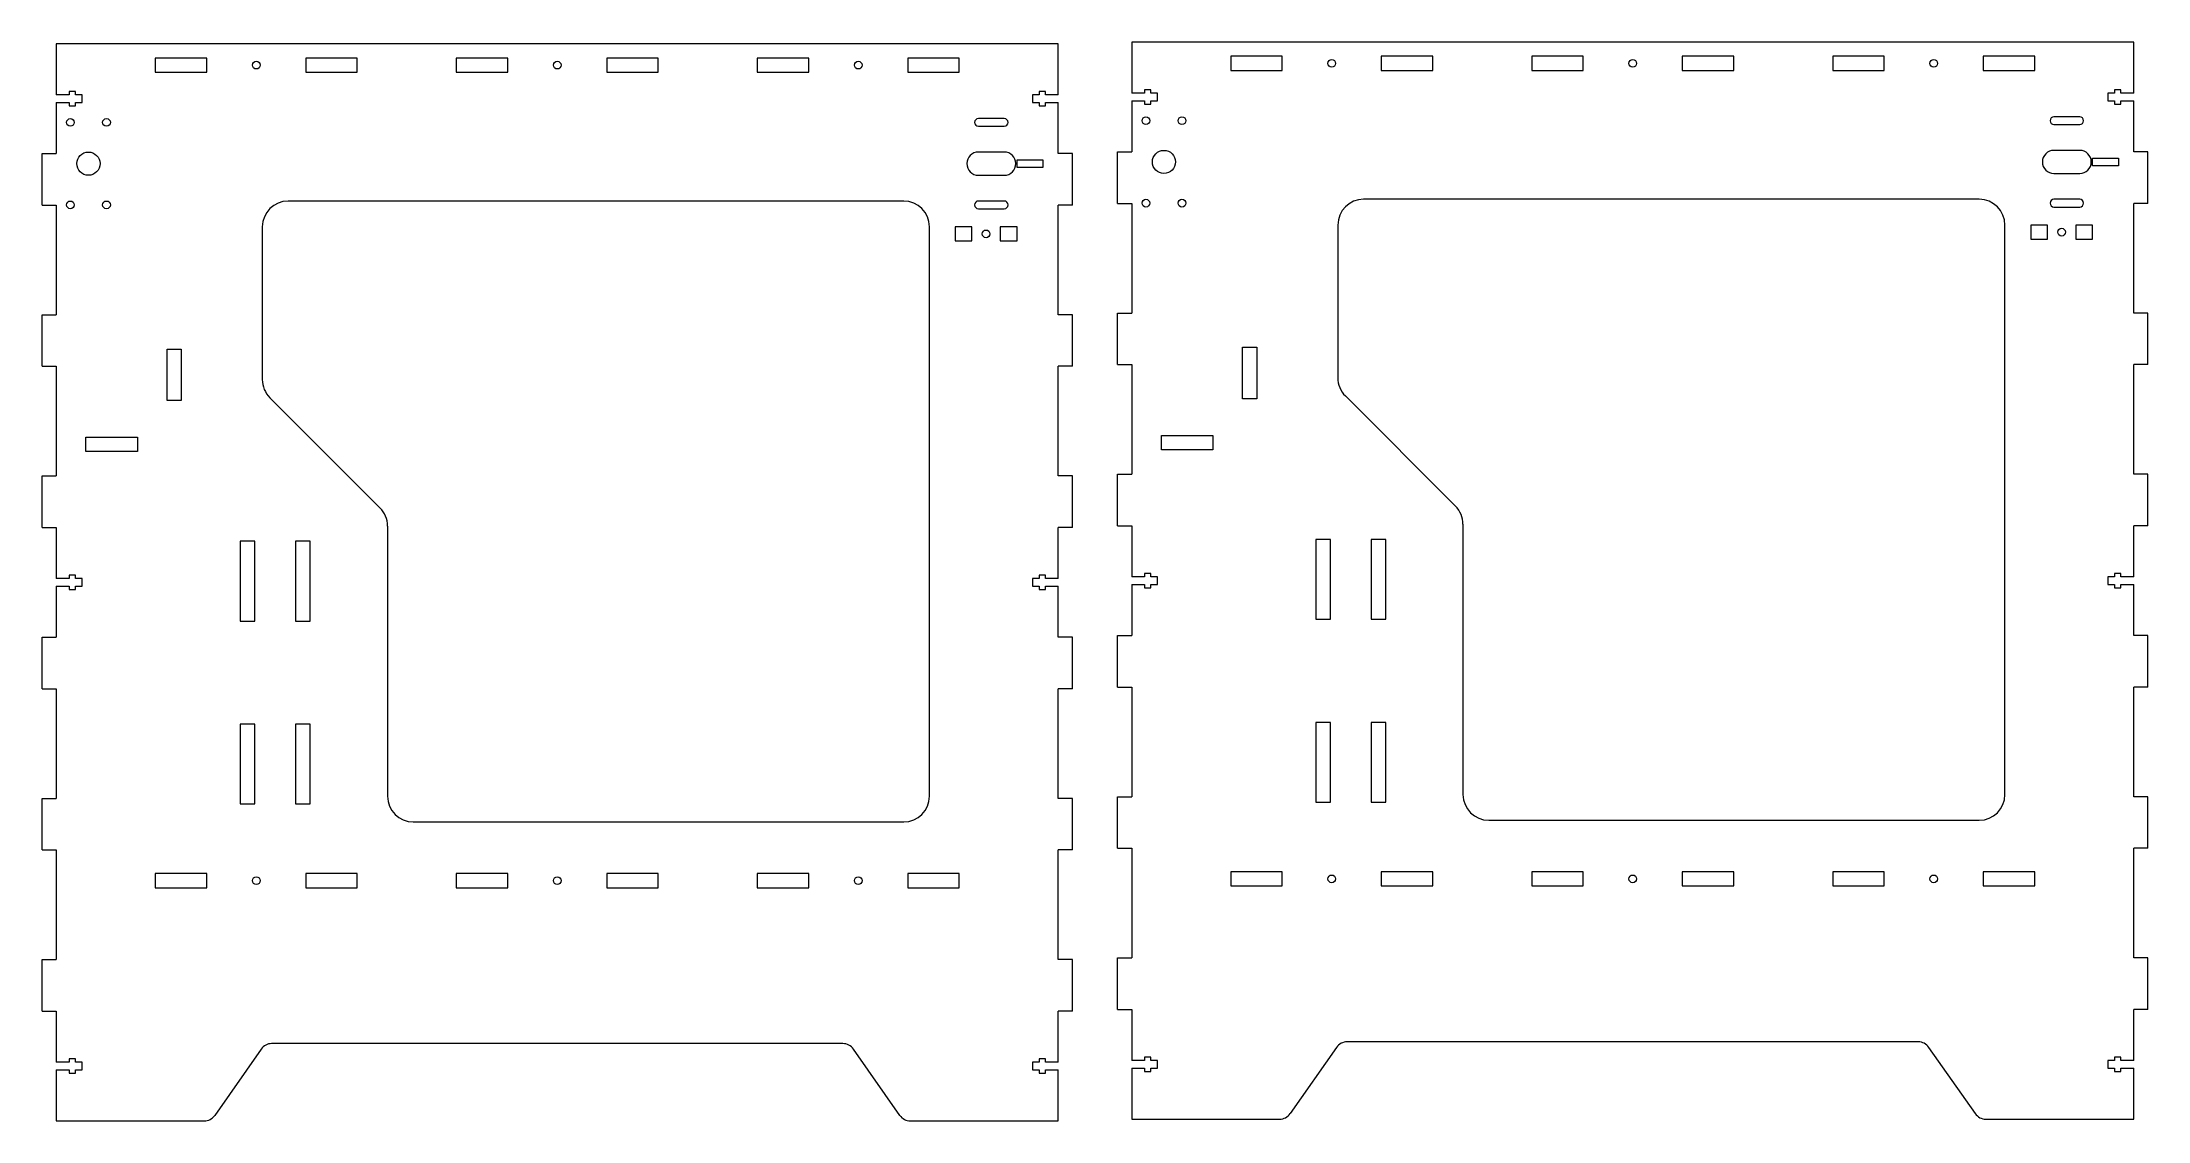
# Model space of a CAD drawing. Header units: millimetres. Extents: x 23 to 840, y 153 to 572.
import ezdxf

# ---------------------------------------------------------------- set-up
doc = ezdxf.new("R2010")
doc.units = ezdxf.units.MM

msp = doc.modelspace()

# ---------------------------------------------------------------- linework, layer by layer
at = {"color": 7, "linetype": 'Continuous', "lineweight": 15}
for p, q in [((28.18, 571.33), (28.18, 551.54)), ((417.18, 571.33), (28.18, 571.33)), ((86.61, 565.83), (66.61, 565.83)), ((66.61, 565.83), (66.61, 560.33)), ((86.61, 560.33), (86.61, 565.83)), ((145.04, 565.83), (125.04, 565.83)), ((125.04, 565.83), (125.04, 560.33)), ((145.04, 560.33), (145.04, 565.83)), ((203.47, 565.83), (183.47, 565.83)), ((183.47, 565.83), (183.47, 560.33)), ((203.47, 560.33), (203.47, 565.83)), ((261.9, 565.83), (241.9, 565.83)), ((241.9, 565.83), (241.9, 560.33)), ((261.9, 560.33), (261.9, 565.83)), ((320.33, 565.83), (300.33, 565.83)), ((300.33, 565.83), (300.33, 560.33)), ((320.33, 560.33), (320.33, 565.83)), ((378.75, 565.83), (358.75, 565.83)), ((358.75, 565.83), (358.75, 560.33)), ((378.75, 560.33), (378.75, 565.83)), ((417.18, 551.54), (417.18, 571.33)), ((445.73, 572), (445.73, 552.21)), ((834.73, 572), (445.73, 572)), ((504.16, 566.5), (484.16, 566.5)), ((484.16, 566.5), (484.16, 561)), ((504.16, 561), (504.16, 566.5)), ((562.59, 566.5), (542.59, 566.5)), ((542.59, 566.5), (542.59, 561)), ((562.59, 561), (562.59, 566.5)), ((621.02, 566.5), (601.02, 566.5)), ((601.02, 566.5), (601.02, 561)), ((621.02, 561), (621.02, 566.5)), ((679.45, 566.5), (659.45, 566.5)), ((659.45, 566.5), (659.45, 561)), ((679.45, 561), (679.45, 566.5)), ((737.87, 566.5), (717.87, 566.5)), ((717.87, 566.5), (717.87, 561)), ((737.87, 561), (737.87, 566.5)), ((796.3, 566.5), (776.3, 566.5)), ((776.3, 566.5), (776.3, 561)), ((796.3, 561), (796.3, 566.5)), ((834.73, 552.21), (834.73, 572)), ((66.61, 560.33), (86.61, 560.33)), ((125.04, 560.33), (145.04, 560.33)), ((183.47, 560.33), (203.47, 560.33)), ((241.9, 560.33), (261.9, 560.33)), ((300.33, 560.33), (320.33, 560.33)), ((358.75, 560.33), (378.75, 560.33)), ((484.16, 561), (504.16, 561)), ((542.59, 561), (562.59, 561)), ((601.02, 561), (621.02, 561)), ((659.45, 561), (679.45, 561)), ((717.87, 561), (737.87, 561)), ((776.3, 561), (796.3, 561)), ((33.18, 551.54), (28.18, 551.54)), ((28.18, 548.54), (28.18, 528.76)), ((28.18, 548.54), (33.18, 548.54)), ((35.58, 552.79), (33.18, 552.79)), ((33.18, 552.79), (33.18, 551.54)), ((33.18, 548.54), (33.18, 547.29)), ((35.58, 551.54), (35.58, 552.79)), ((38.18, 551.54), (35.58, 551.54)), ((35.58, 547.29), (35.58, 548.54)), ((35.58, 548.54), (38.18, 548.54)), ((38.18, 548.54), (38.18, 551.54)), ((409.78, 551.54), (407.18, 551.54)), ((407.18, 551.54), (407.18, 548.54)), ((407.18, 548.54), (409.78, 548.54)), ((412.18, 552.79), (409.78, 552.79)), ((409.78, 552.79), (409.78, 551.54)), ((409.78, 548.54), (409.78, 547.29)), ((412.18, 551.54), (412.18, 552.79)), ((417.18, 551.54), (412.18, 551.54)), ((412.18, 547.29), (412.18, 548.54)), ((412.18, 548.54), (417.18, 548.54)), ((417.18, 528.76), (417.18, 548.54)), ((450.73, 552.21), (445.73, 552.21)), ((445.73, 549.21), (445.73, 529.43)), ((445.73, 549.21), (450.73, 549.21)), ((453.13, 553.46), (450.73, 553.46)), ((450.73, 553.46), (450.73, 552.21)), ((450.73, 549.21), (450.73, 547.96)), ((450.73, 547.96), (453.13, 547.96)), ((453.13, 552.21), (453.13, 553.46)), ((455.73, 552.21), (453.13, 552.21)), ((453.13, 547.96), (453.13, 549.21)), ((453.13, 549.21), (455.73, 549.21)), ((455.73, 549.21), (455.73, 552.21)), ((827.33, 552.21), (824.73, 552.21)), ((824.73, 552.21), (824.73, 549.21)), ((824.73, 549.21), (827.33, 549.21)), ((829.73, 553.46), (827.33, 553.46)), ((827.33, 553.46), (827.33, 552.21)), ((827.33, 549.21), (827.33, 547.96)), ((827.33, 547.96), (829.73, 547.96)), ((829.73, 552.21), (829.73, 553.46)), ((834.73, 552.21), (829.73, 552.21)), ((829.73, 547.96), (829.73, 549.21)), ((829.73, 549.21), (834.73, 549.21)), ((834.73, 529.43), (834.73, 549.21)), ((33.18, 547.29), (35.58, 547.29)), ((396.21, 542.33), (386.21, 542.33)), ((409.78, 547.29), (412.18, 547.29)), ((813.76, 543), (803.76, 543)), ((803.76, 540), (813.76, 540)), ((386.21, 539.33), (396.21, 539.33)), ((22.68, 508.76), (22.68, 528.76)), ((22.68, 528.76), (28.18, 528.76)), ((396.21, 529.33), (386.21, 529.33)), ((401.21, 526.33), (411.21, 526.33)), ((401.21, 523.33), (401.21, 526.33)), ((411.21, 523.33), (401.21, 523.33)), ((411.21, 526.33), (411.21, 523.33)), ((422.68, 528.76), (417.18, 528.76)), ((422.68, 508.76), (422.68, 528.76)), ((440.23, 509.43), (440.23, 529.43)), ((440.23, 529.43), (445.73, 529.43)), ((813.76, 530), (803.76, 530)), ((818.76, 527), (828.76, 527)), ((818.76, 524), (818.76, 527)), ((828.76, 524), (818.76, 524)), ((828.76, 527), (828.76, 524)), ((840.23, 529.43), (834.73, 529.43)), ((840.23, 509.43), (840.23, 529.43)), ((386.21, 520.33), (396.21, 520.33)), ((803.76, 521), (813.76, 521)), ((22.68, 508.76), (28.18, 508.76)), ((28.18, 508.76), (28.18, 466.19)), ((357.18, 510.33), (118.18, 510.33)), ((396.21, 510.33), (386.21, 510.33)), ((386.21, 507.33), (396.21, 507.33)), ((422.68, 508.76), (417.18, 508.76)), ((417.18, 466.19), (417.18, 508.76)), ((440.23, 509.43), (445.73, 509.43)), ((445.73, 509.43), (445.73, 466.85)), ((774.73, 511), (535.73, 511)), ((813.76, 511), (803.76, 511)), ((803.76, 508), (813.76, 508)), ((840.23, 509.43), (834.73, 509.43)), ((834.73, 466.85), (834.73, 509.43)), ((108.18, 500.33), (108.18, 441.07)), ((367.18, 279.33), (367.18, 500.33)), ((377.18, 500.33), (377.18, 494.83)), ((383.68, 500.33), (377.18, 500.33)), ((383.68, 494.83), (383.68, 500.33)), ((394.68, 500.33), (394.68, 494.83)), ((401.18, 500.33), (394.68, 500.33)), ((401.18, 494.83), (401.18, 500.33)), ((525.73, 501), (525.73, 441.74)), ((784.73, 280), (784.73, 501)), ((794.73, 501), (794.73, 495.5)), ((801.23, 501), (794.73, 501)), ((801.23, 495.5), (801.23, 501)), ((812.23, 501), (812.23, 495.5)), ((818.73, 501), (812.23, 501)), ((818.73, 495.5), (818.73, 501)), ((377.18, 494.83), (383.68, 494.83)), ((394.68, 494.83), (401.18, 494.83)), ((794.73, 495.5), (801.23, 495.5)), ((812.23, 495.5), (818.73, 495.5)), ((22.68, 446.19), (22.68, 466.19)), ((22.68, 466.19), (28.18, 466.19)), ((422.68, 466.19), (417.18, 466.19)), ((422.68, 446.19), (422.68, 466.19)), ((440.23, 446.85), (440.23, 466.85)), ((440.23, 466.85), (445.73, 466.85)), ((840.23, 466.85), (834.73, 466.85)), ((840.23, 446.85), (840.23, 466.85)), ((71.18, 432.88), (71.18, 452.88)), ((71.18, 452.88), (76.68, 452.88)), ((76.68, 452.88), (76.68, 432.88)), ((488.73, 433.55), (488.73, 453.55)), ((488.73, 453.55), (494.23, 453.55)), ((494.23, 453.55), (494.23, 433.55)), ((22.68, 446.19), (28.18, 446.19)), ((28.18, 446.19), (28.18, 403.62)), ((422.68, 446.19), (417.18, 446.19)), ((417.18, 403.62), (417.18, 446.19)), ((440.23, 446.85), (445.73, 446.85)), ((445.73, 446.85), (445.73, 404.28)), ((840.23, 446.85), (834.73, 446.85)), ((834.73, 404.28), (834.73, 446.85)), ((111.11, 434), (153.85, 391.26)), ((494.23, 433.55), (488.73, 433.55)), ((528.66, 434.67), (571.4, 391.93)), ((76.68, 432.88), (71.18, 432.88)), ((39.68, 413.13), (39.68, 418.63)), ((39.68, 418.63), (59.68, 418.63)), ((59.68, 418.63), (59.68, 413.13)), ((457.23, 413.8), (457.23, 419.3)), ((457.23, 419.3), (477.23, 419.3)), ((477.23, 419.3), (477.23, 413.8)), ((59.68, 413.13), (39.68, 413.13)), ((477.23, 413.8), (457.23, 413.8)), ((22.68, 383.62), (22.68, 403.62)), ((22.68, 403.62), (28.18, 403.62)), ((422.68, 403.62), (417.18, 403.62)), ((422.68, 383.62), (422.68, 403.62)), ((440.23, 384.28), (440.23, 404.28)), ((440.23, 404.28), (445.73, 404.28)), ((840.23, 404.28), (834.73, 404.28)), ((840.23, 384.28), (840.23, 404.28)), ((440.23, 384.28), (445.73, 384.28)), ((445.73, 384.28), (445.73, 364.5)), ((574.33, 384.86), (574.33, 280)), ((840.23, 384.28), (834.73, 384.28)), ((834.73, 364.5), (834.73, 384.28)), ((22.68, 383.62), (28.18, 383.62)), ((28.18, 383.62), (28.18, 363.83)), ((99.58, 378.33), (99.58, 347.33)), ((105.28, 378.33), (99.58, 378.33)), ((105.28, 347.33), (105.28, 378.33)), ((126.78, 378.33), (121.08, 378.33)), ((121.08, 378.33), (121.08, 347.33)), ((126.78, 347.33), (126.78, 378.33)), ((156.78, 384.19), (156.78, 279.33)), ((422.68, 383.62), (417.18, 383.62)), ((417.18, 363.83), (417.18, 383.62)), ((517.13, 379), (517.13, 348)), ((522.83, 379), (517.13, 379)), ((522.83, 348), (522.83, 379)), ((544.33, 379), (538.63, 379)), ((538.63, 379), (538.63, 348)), ((544.33, 348), (544.33, 379)), ((33.18, 363.83), (28.18, 363.83)), ((28.18, 360.83), (28.18, 341.04)), ((28.18, 360.83), (33.18, 360.83)), ((35.58, 365.08), (33.18, 365.08)), ((33.18, 365.08), (33.18, 363.83)), ((33.18, 360.83), (33.18, 359.58)), ((35.58, 363.83), (35.58, 365.08)), ((38.18, 363.83), (35.58, 363.83)), ((35.58, 359.58), (35.58, 360.83)), ((35.58, 360.83), (38.18, 360.83)), ((38.18, 360.83), (38.18, 363.83)), ((409.78, 363.83), (407.18, 363.83)), ((407.18, 363.83), (407.18, 360.83)), ((407.18, 360.83), (409.78, 360.83)), ((412.18, 365.08), (409.78, 365.08)), ((409.78, 365.08), (409.78, 363.83)), ((409.78, 360.83), (409.78, 359.58)), ((412.18, 363.83), (412.18, 365.08)), ((417.18, 363.83), (412.18, 363.83)), ((412.18, 359.58), (412.18, 360.83)), ((412.18, 360.83), (417.18, 360.83)), ((417.18, 341.04), (417.18, 360.83)), ((450.73, 364.5), (445.73, 364.5)), ((445.73, 361.5), (445.73, 341.71)), ((445.73, 361.5), (450.73, 361.5)), ((453.13, 365.75), (450.73, 365.75)), ((450.73, 365.75), (450.73, 364.5)), ((450.73, 361.5), (450.73, 360.25)), ((450.73, 360.25), (453.13, 360.25)), ((453.13, 364.5), (453.13, 365.75)), ((455.73, 364.5), (453.13, 364.5)), ((453.13, 360.25), (453.13, 361.5)), ((453.13, 361.5), (455.73, 361.5)), ((455.73, 361.5), (455.73, 364.5)), ((827.33, 364.5), (824.73, 364.5)), ((824.73, 364.5), (824.73, 361.5)), ((824.73, 361.5), (827.33, 361.5)), ((829.73, 365.75), (827.33, 365.75)), ((827.33, 365.75), (827.33, 364.5)), ((827.33, 361.5), (827.33, 360.25)), ((827.33, 360.25), (829.73, 360.25)), ((829.73, 364.5), (829.73, 365.75)), ((834.73, 364.5), (829.73, 364.5)), ((829.73, 360.25), (829.73, 361.5)), ((829.73, 361.5), (834.73, 361.5)), ((834.73, 341.71), (834.73, 361.5)), ((33.18, 359.58), (35.58, 359.58)), ((409.78, 359.58), (412.18, 359.58)), ((99.58, 347.33), (105.28, 347.33)), ((121.08, 347.33), (126.78, 347.33)), ((517.13, 348), (522.83, 348)), ((538.63, 348), (544.33, 348)), ((22.68, 321.04), (22.68, 341.04)), ((22.68, 341.04), (28.18, 341.04)), ((422.68, 341.04), (417.18, 341.04)), ((422.68, 321.04), (422.68, 341.04)), ((440.23, 321.71), (440.23, 341.71)), ((440.23, 341.71), (445.73, 341.71)), ((840.23, 341.71), (834.73, 341.71)), ((840.23, 321.71), (840.23, 341.71)), ((22.68, 321.04), (28.18, 321.04)), ((28.18, 321.04), (28.18, 278.47)), ((422.68, 321.04), (417.18, 321.04)), ((417.18, 278.47), (417.18, 321.04)), ((440.23, 321.71), (445.73, 321.71)), ((445.73, 321.71), (445.73, 279.14)), ((840.23, 321.71), (834.73, 321.71)), ((834.73, 279.14), (834.73, 321.71)), ((99.58, 307.33), (99.58, 276.33)), ((105.28, 307.33), (99.58, 307.33)), ((105.28, 276.33), (105.28, 307.33)), ((126.78, 307.33), (121.08, 307.33)), ((121.08, 307.33), (121.08, 276.33)), ((126.78, 276.33), (126.78, 307.33)), ((517.13, 308), (517.13, 277)), ((522.83, 308), (517.13, 308)), ((522.83, 277), (522.83, 308)), ((544.33, 308), (538.63, 308)), ((538.63, 308), (538.63, 277)), ((544.33, 277), (544.33, 308)), ((22.68, 258.47), (22.68, 278.47)), ((22.68, 278.47), (28.18, 278.47)), ((422.68, 278.47), (417.18, 278.47)), ((422.68, 258.47), (422.68, 278.47)), ((440.23, 259.14), (440.23, 279.14)), ((440.23, 279.14), (445.73, 279.14)), ((840.23, 279.14), (834.73, 279.14)), ((840.23, 259.14), (840.23, 279.14)), ((99.58, 276.33), (105.28, 276.33)), ((121.08, 276.33), (126.78, 276.33)), ((517.13, 277), (522.83, 277)), ((538.63, 277), (544.33, 277)), ((584.33, 270), (774.73, 270)), ((166.78, 269.33), (357.18, 269.33)), ((22.68, 258.47), (28.18, 258.47)), ((28.18, 258.47), (28.18, 215.9)), ((422.68, 258.47), (417.18, 258.47)), ((417.18, 215.9), (417.18, 258.47)), ((440.23, 259.14), (445.73, 259.14)), ((445.73, 259.14), (445.73, 216.57)), ((840.23, 259.14), (834.73, 259.14)), ((834.73, 216.57), (834.73, 259.14)), ((86.61, 249.33), (66.61, 249.33)), ((66.61, 249.33), (66.61, 243.83)), ((86.61, 243.83), (86.61, 249.33)), ((145.04, 249.33), (125.04, 249.33)), ((125.04, 249.33), (125.04, 243.83)), ((145.04, 243.83), (145.04, 249.33)), ((203.47, 249.33), (183.47, 249.33)), ((183.47, 249.33), (183.47, 243.83)), ((203.47, 243.83), (203.47, 249.33)), ((261.9, 249.33), (241.9, 249.33)), ((241.9, 249.33), (241.9, 243.83)), ((261.9, 243.83), (261.9, 249.33)), ((320.33, 249.33), (300.33, 249.33)), ((300.33, 249.33), (300.33, 243.83)), ((320.33, 243.83), (320.33, 249.33)), ((378.75, 249.33), (358.75, 249.33)), ((358.75, 249.33), (358.75, 243.83)), ((378.75, 243.83), (378.75, 249.33)), ((504.16, 250), (484.16, 250)), ((484.16, 250), (484.16, 244.5)), ((504.16, 244.5), (504.16, 250)), ((562.59, 250), (542.59, 250)), ((542.59, 250), (542.59, 244.5)), ((562.59, 244.5), (562.59, 250)), ((621.02, 250), (601.02, 250)), ((601.02, 250), (601.02, 244.5)), ((621.02, 244.5), (621.02, 250)), ((679.45, 250), (659.45, 250)), ((659.45, 250), (659.45, 244.5)), ((679.45, 244.5), (679.45, 250)), ((737.87, 250), (717.87, 250)), ((717.87, 250), (717.87, 244.5)), ((737.87, 244.5), (737.87, 250)), ((796.3, 250), (776.3, 250)), ((776.3, 250), (776.3, 244.5)), ((796.3, 244.5), (796.3, 250)), ((66.61, 243.83), (86.61, 243.83)), ((125.04, 243.83), (145.04, 243.83)), ((183.47, 243.83), (203.47, 243.83)), ((241.9, 243.83), (261.9, 243.83)), ((300.33, 243.83), (320.33, 243.83)), ((358.75, 243.83), (378.75, 243.83)), ((484.16, 244.5), (504.16, 244.5)), ((542.59, 244.5), (562.59, 244.5)), ((601.02, 244.5), (621.02, 244.5)), ((659.45, 244.5), (679.45, 244.5)), ((717.87, 244.5), (737.87, 244.5)), ((776.3, 244.5), (796.3, 244.5)), ((22.68, 195.9), (22.68, 215.9)), ((22.68, 215.9), (28.18, 215.9)), ((422.68, 215.9), (417.18, 215.9)), ((422.68, 195.9), (422.68, 215.9)), ((440.23, 196.57), (440.23, 216.57)), ((440.23, 216.57), (445.73, 216.57)), ((840.23, 216.57), (834.73, 216.57)), ((840.23, 196.57), (840.23, 216.57)), ((440.23, 196.57), (445.73, 196.57)), ((445.73, 196.57), (445.73, 176.78)), ((840.23, 196.57), (834.73, 196.57)), ((834.73, 176.78), (834.73, 196.57)), ((22.68, 195.9), (28.18, 195.9)), ((28.18, 195.9), (28.18, 176.12)), ((422.68, 195.9), (417.18, 195.9)), ((417.18, 176.12), (417.18, 195.9)), ((107.7, 181.2), (89.68, 155.46)), ((333.57, 183.33), (111.79, 183.33)), ((355.69, 155.46), (337.67, 181.2)), ((525.24, 181.87), (507.22, 156.13)), ((751.12, 184), (529.34, 184)), ((773.24, 156.13), (755.22, 181.87)), ((33.18, 176.12), (28.18, 176.12)), ((28.18, 173.12), (28.18, 153.33)), ((28.18, 173.12), (33.18, 173.12)), ((35.58, 177.37), (33.18, 177.37)), ((33.18, 177.37), (33.18, 176.12)), ((33.18, 173.12), (33.18, 171.87)), ((33.18, 171.87), (35.58, 171.87)), ((35.58, 176.12), (35.58, 177.37)), ((38.18, 176.12), (35.58, 176.12)), ((35.58, 171.87), (35.58, 173.12)), ((35.58, 173.12), (38.18, 173.12)), ((38.18, 173.12), (38.18, 176.12)), ((409.78, 176.12), (407.18, 176.12)), ((407.18, 176.12), (407.18, 173.12)), ((407.18, 173.12), (409.78, 173.12)), ((412.18, 177.37), (409.78, 177.37)), ((409.78, 177.37), (409.78, 176.12)), ((409.78, 173.12), (409.78, 171.87)), ((409.78, 171.87), (412.18, 171.87)), ((412.18, 176.12), (412.18, 177.37)), ((417.18, 176.12), (412.18, 176.12)), ((412.18, 171.87), (412.18, 173.12)), ((412.18, 173.12), (417.18, 173.12)), ((417.18, 153.33), (417.18, 173.12)), ((450.73, 176.78), (445.73, 176.78)), ((445.73, 173.78), (445.73, 154)), ((445.73, 173.78), (450.73, 173.78)), ((453.13, 178.03), (450.73, 178.03)), ((450.73, 178.03), (450.73, 176.78)), ((450.73, 173.78), (450.73, 172.53)), ((450.73, 172.53), (453.13, 172.53)), ((453.13, 176.78), (453.13, 178.03)), ((455.73, 176.78), (453.13, 176.78)), ((453.13, 172.53), (453.13, 173.78)), ((453.13, 173.78), (455.73, 173.78)), ((455.73, 173.78), (455.73, 176.78)), ((827.33, 176.78), (824.73, 176.78)), ((824.73, 176.78), (824.73, 173.78)), ((824.73, 173.78), (827.33, 173.78)), ((829.73, 178.03), (827.33, 178.03)), ((827.33, 178.03), (827.33, 176.78)), ((827.33, 173.78), (827.33, 172.53)), ((827.33, 172.53), (829.73, 172.53)), ((829.73, 176.78), (829.73, 178.03)), ((834.73, 176.78), (829.73, 176.78)), ((829.73, 172.53), (829.73, 173.78)), ((829.73, 173.78), (834.73, 173.78)), ((834.73, 154), (834.73, 173.78)), ((28.18, 153.33), (85.58, 153.33)), ((359.79, 153.33), (417.18, 153.33)), ((445.73, 154), (503.13, 154)), ((777.33, 154), (834.73, 154))]:
    msp.add_line(p, q, dxfattribs=at)
for centre, radius in [((105.83, 563.08), 1.5), ((222.68, 563.08), 1.5), ((339.54, 563.08), 1.5), ((523.37, 563.75), 1.5), ((640.23, 563.75), 1.5), ((757.09, 563.75), 1.5), ((33.68, 540.83), 1.5), ((47.68, 540.83), 1.5), ((451.23, 541.5), 1.5), ((465.23, 541.5), 1.5), ((40.68, 524.83), 4.5), ((458.23, 525.5), 4.5), ((33.68, 508.83), 1.5), ((47.68, 508.83), 1.5), ((451.23, 509.5), 1.5), ((465.23, 509.5), 1.5), ((389.18, 497.58), 1.5), ((806.73, 498.25), 1.5), ((105.83, 246.58), 1.5), ((222.68, 246.58), 1.5), ((339.54, 246.58), 1.5), ((523.37, 247.25), 1.5), ((640.23, 247.25), 1.5), ((757.09, 247.25), 1.5)]:
    msp.add_circle(centre, radius, dxfattribs=at)
for centre, radius, start, end in [((386.21, 540.83), 1.5, 90, 270), ((396.21, 540.83), 1.5, 270, 90), ((803.76, 541.5), 1.5, 90, 270), ((813.76, 541.5), 1.5, 270, 90), ((386.21, 524.83), 4.5, 90, 270), ((396.21, 524.83), 4.5, 270, 90), ((803.76, 525.5), 4.5, 90, 270), ((813.76, 525.5), 4.5, 270, 90), ((118.18, 500.33), 10, 90, 180), ((357.18, 500.33), 10, 0, 90), ((386.21, 508.83), 1.5, 90, 270), ((396.21, 508.83), 1.5, 270, 90), ((535.73, 501), 10, 90, 180), ((774.73, 501), 10, 0, 90), ((803.76, 509.5), 1.5, 90, 270), ((813.76, 509.5), 1.5, 270, 90), ((535.73, 441.74), 10, 180, 225), ((118.18, 441.07), 10, 180, 225), ((146.78, 384.19), 10, 0, 45), ((564.33, 384.86), 10, 0, 45), ((166.78, 279.33), 10, 180, 270), ((357.18, 279.33), 10, 270, 0), ((584.33, 280), 10, 180, 270), ((774.73, 280), 10, 270, 0), ((111.79, 178.33), 5, 90, 145), ((333.57, 178.33), 5, 35, 90), ((529.34, 179), 5, 90, 145), ((751.12, 179), 5, 35, 90), ((85.58, 158.33), 5, 270, 325), ((359.79, 158.33), 5, 215, 270), ((503.13, 159), 5, 270, 325), ((777.33, 159), 5, 215, 270)]:
    msp.add_arc(centre, radius, start, end, dxfattribs=at)

doc.saveas('drawing.dxf')
